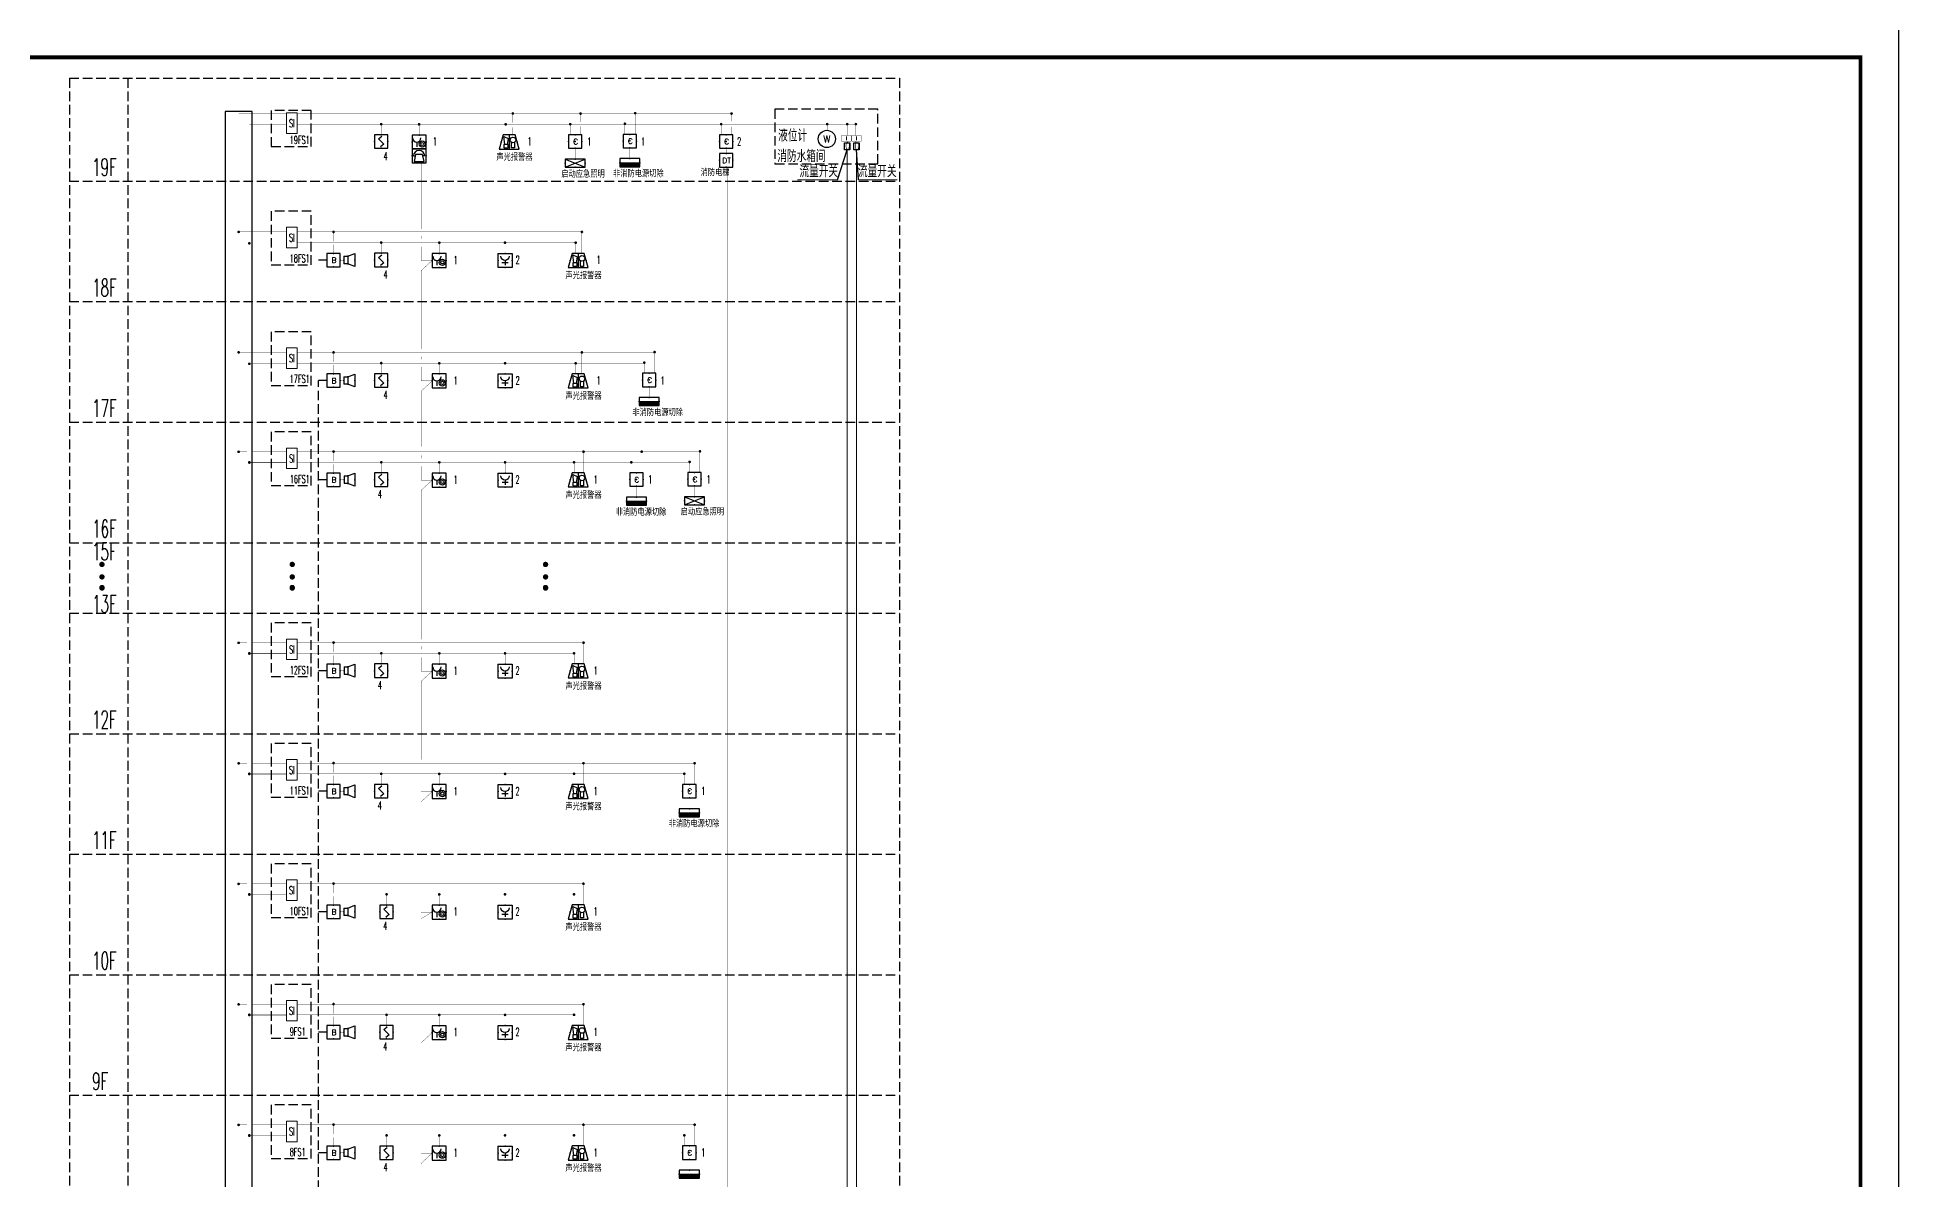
# Model space of a CAD drawing. Extents: x 115549 to 768939, y -502199 to 402497.
# Drawn here: x 217157 to 265845, y -226549 to -196678 of the extents above; entities that cross this region are included whole.
import ezdxf
from ezdxf.enums import TextEntityAlignment as Align

# ---------------------------------------------------------------- set-up
doc = ezdxf.new("R2010")
doc.units = 0
doc.header["$LTSCALE"] = 1000
doc.header["$MEASUREMENT"] = 0
for name, pattern in [('CENTER2', [1.125, 0.75, -0.125, 0.125, -0.125]), ('DASH', [0.35, 0.25, -0.1]), ('PHANTOM2', [1.25, 0.625, -0.125, 0.125, -0.125, 0.125, -0.125])]:
    doc.linetypes.add(name, pattern=pattern)
for name, color, linetype in [('DOTLN', 2, 'DASH'), ('DQ', 6, 'Continuous'), ('E-TEXT-PLAN-DER', 7, 'Continuous'), ('EQUIP-消防', 3, 'Continuous'), ('EQUIP-照明', 3, 'Continuous'), ('EQUIP-箱柜', 3, 'Continuous'), ('EQUIP-通讯', 3, 'Continuous'), ('PUB_TITLE', 4, 'Continuous'), ('SIG_TEXT', 7, 'Continuous'), ('T-EQUP-FIRE', 7, 'Continuous'), ('TEL_TEXT', 7, 'Continuous'), ('TERM', 2, 'Continuous'), ('TWT_TEXT', 7, 'Continuous'), ('WIRE-动力', 2, 'Continuous'), ('WIRE-控制', 4, 'TG_K'), ('WIRE-消防电话', 3, 'TG_H'), ('WIRE-照明', 1, 'Continuous'), ('WIRE-通讯', 4, 'PHANTOM2'), ('设备-消防', 3, 'Continuous'), ('面积', 6, 'Continuous')]:
    doc.layers.add(name, color=color, linetype=linetype)
doc.layers.add('WALL', color=150, linetype='Continuous', lineweight=30)
doc.layers.add('电气', color=6, linetype='Continuous', lineweight=0)
doc.styles.add('_TCH_LABEL', font='COMPLEX', dxfattribs={"bigfont": 'GBCBIG'})
doc.styles.add('_TEL_DIM', font='SIMPLEX', dxfattribs={"width": 0.8, "height": 3.5, "bigfont": 'HZTXT'})
doc.styles.add('DLBLZTEXT', font='ROMANS.shx', dxfattribs={"width": 0.7, "bigfont": 'HZFS1.shx'})
doc.styles.add('IDQSTYLE', font='hnsjy-07.shx', dxfattribs={"width": 0.8, "bigfont": 'hnsjy-hz.shx'})
doc.styles.get("Standard").update_dxf_attribs({"font": 'gbenor.shx', "bigfont": 'gbcbig.shx'})
doc.styles.add('TG_LINETYPE', font='HNSJY-07', dxfattribs={"width": 0.8, "height": 3, "bigfont": 'HZTXT-SM'})
doc.linetypes.add('TG_H', pattern='A,2,-0.45,["H",TG_LINETYPE,S=0.1,R=0,X=-0.33,Y=-0.15],0', length=2.45)
doc.linetypes.add('TG_K', pattern='A,2,-0.3,["K",TG_LINETYPE,S=0.1,R=0,X=-0.23,Y=-0.15],0', length=2.3)

# ---------------------------------------------------------------- blocks, each defined once
blk = doc.blocks.new('$TelecSys$00000011')
at = {"const_width": 0.5}
blk.add_lwpolyline([(-0.25, 0, 1), (0.25, 0, 1)], format="xyb", close=True, dxfattribs=at)
blk = doc.blocks.new('$equip$00002656')
for p, q in [((-0.5, 1), (-0.5, 0)), ((0.5, 1), (-0.5, 1)), ((-0.5, 0), (0.5, 0)), ((-0.22, 0.33), (0.22, 0.33)), ((0, 0.5), (0, 0.15)), ((0.5, 0), (0.5, 1))]:
    blk.add_line(p, q)
at = {"const_width": 0.05}
blk.add_lwpolyline([(-0.5, 1), (0.5, 1), (0.5, 0), (-0.5, 0), (-0.5, 1), (0.5, 1)], dxfattribs=at)
blk.add_arc((0, 0.8), 0.3, 180, 0)
for p in [(-0.5, 0.5), (0, 1), (0, 0), (0.5, 0.5)]:
    blk.add_point(p)
at = {"color": 7, "flags": 1}
for tag, height, p in [('A', 0.00002, (0, 0)), ('B', 0.4, (0.76, 0.29))]:
    blk.add_attdef(tag, text='', height=height, dxfattribs=at).set_placement(p, align=Align.MIDDLE_CENTER)
blk = doc.blocks.new('$equip$00001700')
for p, q in [((-0.5, 0.5), (-0.5, -0.5)), ((0.5, 0.5), (-0.5, 0.5)), ((-0.2, 0.2), (0.05, 0.4)), ((0, 0), (-0.2, 0.2)), ((0, 0), (0.2, -0.2)), ((0.5, -0.5), (0.5, 0.5)), ((-0.5, -0.5), (0.5, -0.5)), ((0.2, -0.2), (-0.05, -0.4))]:
    blk.add_line(p, q)
for p in [(-0.5, 0), (0, 0.5), (0.5, 0), (0, -0.5)]:
    blk.add_point(p)
at = {"flags": 1}
for tag, height, p in [('A', 0.00002, (0, 0)), ('B', 0.4, (0.75, -0.2))]:
    blk.add_attdef(tag, text='', height=height, dxfattribs=at).set_placement(p, align=Align.MIDDLE_CENTER)
blk = doc.blocks.new('$equip$00001943')
for p, q in [((-0.3, 0.35), (-0.5, -0.35)), ((0.3, 0.35), (-0.3, 0.35)), ((-0.22, -0.124), (-0.27, 0.276)), ((-0.27, 0.276), (-0.05, 0.176)), ((-0.05, 0.176), (-0.1, -0.124)), ((0, 0.35), (0, -0.35)), ((0.5, -0.35), (0.3, 0.35)), ((-0.5, -0.35), (0.5, -0.35)), ((-0.27, -0.124), (-0.27, -0.294)), ((-0.05, -0.124), (-0.27, -0.124)), ((-0.27, -0.294), (-0.05, -0.294)), ((-0.05, -0.294), (-0.05, -0.124)), ((0.112, -0.298), (0.112, -0.013)), ((0.262, -0.298), (0.112, -0.298)), ((0.262, -0.013), (0.262, -0.298))]:
    blk.add_line(p, q)
blk.add_circle((0.187, 0.102), 0.139)
for p in [(-0.4, 0), (0, 0.35), (0, -0.35), (0.404, -0.012)]:
    blk.add_point(p)
at = {"layer": 'TEL_TEXT', "style": '_TEL_DIM', "flags": 1}
blk.add_attdef('A', text='', height=0.00002, dxfattribs=at).set_placement((0, 0), align=Align.MIDDLE_CENTER)
blk = doc.blocks.new('$equip$00001711')
for p, q in [((-0.5, 1), (-0.5, 0)), ((0.5, 1), (-0.5, 1)), ((-0.5, 0), (0.5, 0)), ((-0.17, 0.5), (-0.17, 0.15)), ((0.5, 0), (0.5, 1))]:
    blk.add_line(p, q)
for radius in [0.226, 0.113]:
    blk.add_circle((0.23, 0.36), radius)
blk.add_arc((-0.17, 0.8), 0.3, 180, 0)
for p in [(-0.5, 0.5), (0, 1), (0, 0), (0.5, 0.5)]:
    blk.add_point(p)
at = {"flags": 1}
for tag, height, p in [('A', 0.00002, (0, 0)), ('B', 0.4, (0.76, 0.31))]:
    blk.add_attdef(tag, text='', height=height, dxfattribs=at).set_placement(p, align=Align.MIDDLE_CENTER)
blk = doc.blocks.new('$equip$00001916')
for p, q in [((0.5, 0.5), (-0.5, 0.5)), ((-0.5, 0.5), (-0.5, -0.5)), ((0.5, -0.5), (0.5, 0.5)), ((-0.5, -0.5), (0.5, -0.5))]:
    blk.add_line(p, q)
for p in [(-0.5, 0), (0, 0.5), (0.5, 0), (0, -0.5)]:
    blk.add_point(p)
at = {"layer": 'TEL_TEXT', "style": '_TEL_DIM'}
blk.add_attdef('$TEXT$', text='', height=0.4, dxfattribs=at).set_placement((0.03, -0.01), align=Align.MIDDLE_CENTER)
at = {"layer": 'TEL_TEXT', "style": '_TEL_DIM', "flags": 1}
blk.add_attdef('A', text='', height=0.00002, dxfattribs=at).set_placement((0, 0), align=Align.MIDDLE_CENTER)
blk = doc.blocks.new('$equip$00001366')
for p, q in [((0, 0.35), (0, -0.35)), ((0, 0.35), (0.35, 0.35)), ((0.35, 0.35), (1, 0.6)), ((0.35, 0.35), (0.35, -0.35)), ((1, 0.6), (1, -0.6)), ((0.35, -0.35), (0, -0.35)), ((1, -0.6), (0.35, -0.35))]:
    blk.add_line(p, q)
for p in [(0, 0), (0.35, 0.35), (1, 0), (0.35, -0.35)]:
    blk.add_point(p)
at = {"flags": 9}
blk.add_attdef('A', (0, 0), '', height=0.00002, dxfattribs=at)
blk = doc.blocks.new('105')
at = {"layer": '电气'}
for p, q in [((1055591, 533054), (1055591, 532373)), ((1055945, 533054), (1055591, 533054)), ((1055945, 532373), (1055945, 533054)), ((1055591, 532373), (1055945, 532373))]:
    blk.add_line(p, q, dxfattribs=at)
at = {"layer": 'TEL_TEXT', "style": '_TEL_DIM', "width": 0.564706}
blk.add_attdef('SI', text='', height=264, dxfattribs=at).set_placement((1055775, 532708), align=Align.MIDDLE_CENTER)
blk = doc.blocks.new('$equip_U$00000059(PC-201006301541)')
at = {"linetype": 'DASH'}
for p in [(0, 0.49), (0, 0), (-0.5, -0.01), (0, -0.51), (0.5, -0.01)]:
    blk.add_point(p, dxfattribs=at)
blk.add_blockref('$equip$00001916', (0, -0.01), dxfattribs=at).add_auto_attribs({'$TEXT$': 'C'})
at = {"color": 7, "linetype": 'DASH', "style": '_TEL_DIM', "flags": 1}
blk.add_attdef('A', text='', height=0.00002, dxfattribs=at).set_placement((0, 0), align=Align.MIDDLE_CENTER)
blk = doc.blocks.new('*X1106')
at = {"color": 0}
for p, q in [((-250, 33), (-183, 100)), ((-250, 68), (-218, 100)), ((-247, 0), (-147, 100)), ((-212, 0), (-112, 100)), ((-177, 0), (-77, 100)), ((-141, 0), (-41, 100)), ((-106, 0), (-6, 100)), ((-71, 0), (29, 100)), ((-35, 0), (65, 100)), ((0, 0), (100, 100)), ((35, 0), (135, 100)), ((71, 0), (171, 100)), ((106, 0), (206, 100)), ((141, 0), (241, 100)), ((177, 0), (250, 73)), ((212, 0), (250, 38)), ((247, 0), (250, 3))]:
    blk.add_line(p, q, dxfattribs=at)
blk = doc.blocks.new('$equip$00001414')
for p, q in [((0.75, 0.6), (-0.75, 0.6)), ((-0.75, 0.6), (-0.75, 0)), ((-0.75, 0.3), (0.75, 0.3)), ((-0.75, 0), (0.75, 0)), ((0.75, 0), (0.75, 0.6))]:
    blk.add_line(p, q)
at = {"const_width": 0.3}
blk.add_lwpolyline([(-0.75, 0.15), (0.75, 0.15)], dxfattribs=at)
for p in [(-0.75, 0.3), (0, 0.6), (0, 0), (0.75, 0.3)]:
    blk.add_point(p)
at = {"xscale": 0.00300000000061118, "yscale": 0.00300000000061118, "zscale": 0.00300000000061118}
blk.add_blockref('*X1106', (0, 0), dxfattribs=at)
at = {"style": '_TCH_LABEL', "flags": 9}
blk.add_attdef('A', (0, 0), '', height=0.00002, dxfattribs=at)
blk = doc.blocks.new('$equip$00002658')
for p, q in [((0.5, 1), (-0.5, 1)), ((-0.5, 1), (-0.5, 0)), ((-0.5, 0), (0.5, 0)), ((-0.4, 0.5), (-0.27, 0.5)), ((-0.25, 0.6), (-0.35, 0.1)), ((-0.35, 0.1), (0.35, 0.1)), ((0.25, 0.6), (-0.25, 0.6)), ((0.35, 0.1), (0.25, 0.6)), ((0.4, 0.5), (0.27, 0.5)), ((0.5, 0), (0.5, 1))]:
    blk.add_line(p, q)
at = {"const_width": 0.05}
blk.add_lwpolyline([(-0.5, 1), (0.5, 1), (0.5, 0), (-0.5, 0), (-0.5, 1), (0.5, 1)], dxfattribs=at)
blk.add_arc((0, 0.5), 0.4, 0, 180)
for p in [(-0.5, 0.5), (0, 1), (0, 0), (0.5, 0.5)]:
    blk.add_point(p)
at = {"color": 7, "flags": 1}
for tag, height, p in [('A', 0.00002, (0, 0)), ('B', 0.4, (0.76, 0.29))]:
    blk.add_attdef(tag, text='', height=height, dxfattribs=at).set_placement(p, align=Align.MIDDLE_CENTER)
blk = doc.blocks.new('$equip$00001424')
for p, q in [((-0.75, 0), (0.75, 0.6)), ((-0.75, 0.6), (0.75, 0)), ((0.75, 0.6), (-0.75, 0.6)), ((-0.75, 0.6), (-0.75, 0)), ((-0.75, 0), (0.75, 0)), ((0.75, 0), (0.75, 0.6))]:
    blk.add_line(p, q)
for p in [(-0.75, 0.3), (0, 0.6), (0, 0), (0.75, 0.3)]:
    blk.add_point(p)
at = {"style": '_TCH_LABEL', "flags": 9}
blk.add_attdef('A', (0, 0), '', height=0.00002, dxfattribs=at)
blk = doc.blocks.new('$equip$00001838')
blk.add_circle((0, 0), 0.5)
at = {"color": 7, "style": '_TEL_DIM'}
blk.add_attdef('$TEXT$', text='', height=0.4, dxfattribs=at).set_placement((0, 0), align=Align.MIDDLE_CENTER)
at = {"color": 7, "style": '_TEL_DIM', "flags": 1}
blk.add_attdef('A', text='', height=0.00002, dxfattribs=at).set_placement((0, 0), align=Align.MIDDLE_CENTER)
blk = doc.blocks.new('HC001305')
at = {"color": 0, "linetype": 'Continuous', "const_width": 0.2}
blk.add_lwpolyline([(-3.1, 1.9), (3.1, 1.9), (3.1, -1.9), (-3.1, -1.9), (-3.1, 1.9)], dxfattribs=at)
at = {"color": 0, "style": 'IDQSTYLE', "width": 0.7}
blk.add_attdef('RS', (-1.6, -1.2), '', height=2.5, dxfattribs=at)
at = {"layer": 'E-TEXT-PLAN-DER', "color": 0, "style": 'IDQSTYLE', "width": 0.7}
blk.add_attdef('PSFHATT', (5.1, -1.9), '', height=2.5, dxfattribs=at)

msp = doc.modelspace()

# ---------------------------------------------------------------- linework, layer by layer
at = {"layer": 'DOTLN', "linetype": 'DASH'}
for points in [[(223275.1, -199532.3), (224325, -199532.3), (224325, -198588.7), (223275.1, -198588.7)], [(236452.4, -199984.2), (239144.5, -199984.2), (239144.5, -198559.7), (236452.4, -198559.7)], [(223275.1, -202628.2), (224325, -202628.2), (224325, -201227.9), (223275.1, -201227.9)], [(223275.1, -205779.1), (224325, -205779.1), (224325, -204378.9), (223275.1, -204378.9)], [(223276.2, -208396.8), (224326.1, -208396.8), (224326.1, -206996.6), (223276.2, -206996.6)], [(223276.2, -213390.7), (224326.1, -213390.7), (224326.1, -211990.5), (223276.2, -211990.5)], [(223275.1, -216541.7), (224325, -216541.7), (224325, -215141.4), (223275.1, -215141.4)], [(223275.1, -219692.6), (224325, -219692.6), (224325, -218292.3), (223275.1, -218292.3)], [(223275.1, -222843.5), (224325, -222843.5), (224325, -221443.2), (223275.1, -221443.2)], [(223275.1, -225994.4), (224325, -225994.4), (224325, -224594.2), (223275.1, -224594.2)]]:
    msp.add_lwpolyline(points, close=True, dxfattribs=at)
at = {"layer": 'DQ', "linetype": 'DASH'}
for p, q in [((224732.4, -202503), (224515.1, -202503)), ((224515.3, -246070.4), (224514.2, -205653.9)), ((224732.4, -205653.9), (224515.1, -205653.9)), ((224733.6, -208246.2), (224516.3, -208246.2)), ((224733.6, -213240.1), (224516.3, -213240.1)), ((224732.5, -216391.1), (224515.2, -216391)), ((224732.5, -219542), (224515.2, -219542)), ((224732.5, -222692.9), (224515.2, -222692.9)), ((224732.4, -225843.8), (224515.1, -225843.8))]:
    msp.add_line(p, q, dxfattribs=at)
at = {"layer": 'PUB_TITLE'}
msp.add_lwpolyline([(181745.2, -255602.5), (265845.2, -255602.5), (265845.2, -196202.5), (181745.2, -196202.5)], close=True, dxfattribs=at)
at = {"layer": 'PUB_TITLE', "const_width": 100}
msp.add_lwpolyline([(184245.2, -254602.5), (264845.2, -254602.5), (264845.2, -197202.5), (184245.2, -197202.5)], close=True, dxfattribs=at)
at = {"layer": 'SIG_TEXT'}
for p, q in [((238088.7, -200408.3), (238341.6, -199624.6)), ((238640.4, -200408.3), (238583.4, -199624.6))]:
    msp.add_line(p, q, dxfattribs=at)
at = {"layer": 'TWT_TEXT'}
for points in [[(238273.6, -199438.7), (238409.7, -199438.7), (238409.7, -199624.6), (238273.6, -199624.6)], [(238515.4, -199438.7), (238651.5, -199438.7), (238651.5, -199624.6), (238515.4, -199624.6)]]:
    msp.add_lwpolyline(points, close=True, dxfattribs=at)
at = {"layer": 'WALL', "color": 8, "linetype": 'DASH'}
for p, q in [((217998.4, -197747.1), (239713.5, -197747.1)), ((217998.4, -197747.1), (239713.5, -197747.1)), ((217999.5, -197747.1), (217999.5, -253989.4)), ((217999.5, -197747.1), (239713.5, -197747.1)), ((217999.5, -197747.1), (239713.5, -197747.1)), ((217999.5, -197747.1), (239713.5, -197747.1)), ((219527.4, -197747.1), (219527.4, -252500.1)), ((239713.5, -197747.1), (239713.5, -253989.4)), ((217998.4, -200439.4), (239713.5, -200439.4)), ((217998.4, -200439.4), (239713.5, -200439.4)), ((217998.4, -200439.4), (239713.5, -200439.4)), ((217998.4, -200439.4), (239713.5, -200439.4)), ((217999.5, -200439.4), (239713.5, -200439.4)), ((217999.5, -200439.4), (239713.5, -200439.4)), ((217999.5, -200439.4), (239713.5, -200439.4)), ((217999.5, -200439.4), (239713.5, -200439.4)), ((217999.5, -200439.4), (239713.5, -200439.4)), ((217999.5, -200439.4), (239713.5, -200439.4)), ((217999.5, -203590.3), (239713.5, -203590.3)), ((217998.4, -206741.2), (239713.5, -206741.2)), ((217998.4, -206741.2), (239713.5, -206741.2)), ((217999.5, -206741.2), (239713.5, -206741.2)), ((217999.5, -206741.2), (239713.5, -206741.2)), ((217999.5, -206741.2), (239713.5, -206741.2)), ((217999.5, -209892.1), (239713.5, -209892.1)), ((217999.5, -211735.1), (239713.5, -211735.1)), ((217999.5, -214886), (239713.5, -214886)), ((217998.4, -218037), (239713.5, -218037)), ((217998.4, -221187.9), (239713.5, -221187.9)), ((217998.4, -224338.8), (239713.5, -224338.8))]:
    msp.add_line(p, q, dxfattribs=at)
at = {"layer": 'WIRE-动力', "linetype": 'CENTER2', "const_width": 22.6}
for points in [[(222897.9, -250760.6), (238341.6, -250760.6), (238341.6, -199624.6)], [(222897.9, -251023.7), (238583.4, -251023.8), (238583.4, -199624.6)]]:
    msp.add_lwpolyline(points, dxfattribs=at)
at = {"layer": 'WIRE-控制', "color": 6, "const_width": 7}
for points in [[(229596.2, -198907.2), (229596.2, -198636.8)], [(229409.8, -199232.8), (229409.8, -198936.8)], [(229596.2, -199232.8), (229596.2, -199035.2)], [(231097.6, -198947.7), (231097.6, -199229.5)], [(231367.8, -198670.9), (231367.8, -198896)], [(231367.8, -199010.5), (231367.8, -199229.5)], [(232526.2, -198936.2), (232526.2, -199218.1)], [(232796.4, -198659.4), (232796.4, -199005.7)], [(232796.4, -199005.7), (232796.4, -199218.1)], [(235046.1, -198946.6), (235046.1, -199228.4)], [(235316.4, -198669.8), (235316.4, -198872)], [(235316.4, -199016), (235316.4, -199228.4)], [(237818.8, -198946.6), (237818.8, -199121.9)], [(238342, -198946.6), (238342, -199244.2)], [(238568.4, -198946.6), (238568.4, -199244.2)], [(231229.5, -199579.6), (231229.5, -199863.2)], [(232658.1, -199568.1), (232658.1, -199851.7)], [(235178, -199578.5), (235178, -199720.3)], [(238342, -199394.2), (238342, -199441.3)], [(238568.4, -199394.2), (238568.4, -199441.3)], [(224907.4, -201792.9), (224907.4, -202013.6)], [(231242.4, -202328.7), (231242.4, -202032.8)], [(231402.2, -202003.1), (231402.2, -201732.7)], [(231402.2, -202328.7), (231402.2, -201988.7)], [(224907.4, -202099.2), (224907.4, -202331.3)], [(224907.4, -204943.8), (224907.4, -205164.5)], [(231402.2, -205154), (231402.2, -204883.6)], [(233303.6, -204906.3), (233303.6, -205252.5)], [(224907.4, -205250.1), (224907.4, -205482.2)], [(231242.4, -205479.6), (231242.4, -205183.7)], [(231402.2, -205479.6), (231402.2, -205139.7)], [(233033.3, -205183.1), (233033.3, -205464.9)], [(233303.6, -205252.5), (233303.6, -205464.9)], [(233165.2, -205815), (233165.2, -206098.6)], [(224908.6, -207536.2), (224908.6, -207756.8)], [(224908.6, -207842.4), (224908.6, -208074.5)], [(231197.7, -207786.8), (231197.7, -208068.6)], [(231444.9, -207510), (231444.9, -207735.1)], [(231444.9, -207735.1), (231444.9, -208068.6)], [(232696.4, -207786.8), (232696.4, -208068.6)], [(232966.7, -207510), (232966.7, -207735.1)], [(232966.7, -207735.1), (232966.7, -208068.6)], [(234218.8, -207777.6), (234218.8, -208059.4)], [(234489.1, -207500.8), (234489.1, -207726)], [(234489.1, -207726), (234489.1, -208059.4)], [(232828.3, -208418.7), (232828.3, -208702.3)], [(234350.7, -208409.5), (234350.7, -208693.1)], [(224908.6, -212530.1), (224908.6, -212750.7)], [(231444.9, -212503.9), (231444.9, -212729)], [(231444.9, -212729), (231444.9, -213062.5)], [(224908.6, -212836.3), (224908.6, -213068.4)], [(231197.7, -212780.7), (231197.7, -213062.5)], [(224907.4, -215681), (224907.4, -215901.6)], [(231443.7, -215654.8), (231443.7, -215880)], [(234351.4, -215654.8), (234351.4, -215880)], [(224907.4, -215987.3), (224907.4, -216219.3)], [(231196.5, -215931.6), (231196.5, -216213.4)], [(231443.7, -215862.2), (231443.7, -216213.4)], [(234081.1, -215931.6), (234081.1, -216213.4)], [(234351.4, -215880), (234351.4, -216213.4)], [(234213, -216563.5), (234213, -216847.1)], [(224907.4, -218831.9), (224907.4, -219052.6)], [(231196.5, -219082.5), (231196.5, -219364.4)], [(231443.5, -219030.9), (231443.5, -219364.4)], [(231443.7, -218805.7), (231443.7, -219030.9)], [(224907.4, -219138.2), (224907.4, -219370.2)], [(224907.4, -221982.8), (224907.4, -222203.5)], [(231443.7, -221956.6), (231443.7, -222181.8)], [(224907.4, -222289.1), (224907.4, -222521.1)], [(231196.5, -222233.4), (231196.5, -222515.3)], [(231443.7, -222181.8), (231443.7, -222515.3)], [(224907.4, -225133.7), (224907.4, -225354.4)], [(231196.5, -225384.4), (231196.5, -225666.2)], [(231443.7, -225107.5), (231443.7, -225332.7)], [(231443.7, -225220.1), (231443.7, -225666.2)], [(234081.1, -225384.4), (234081.1, -225666.2)], [(234351.4, -225107.5), (234351.4, -225332.7)], [(234351.4, -225332.7), (234351.4, -225666.2)], [(224907.4, -225440), (224907.4, -225672.1)], [(234213, -226016.3), (234213, -226299.9)]]:
    msp.add_lwpolyline(points, dxfattribs=at)
at = {"layer": 'WIRE-消防电话', "linetype": 'TG_H', "const_width": 7}
for points in [[(227195.9, -201691.1), (227195.9, -199964.2)], [(227195.9, -201944.2), (227195.9, -201876.2)], [(227195.9, -202512.8), (227195.9, -202149.4)], [(227489.1, -202512.8), (227195.9, -202512.8)], [(227489.1, -202512.8), (227195.9, -202782.8), (227195.9, -204830)], [(227195.9, -205095.2), (227195.9, -205027.1)], [(227195.9, -205663.7), (227195.9, -205300.4)], [(227489.1, -205663.7), (227195.9, -205663.7)], [(227489.1, -205663.7), (227195.9, -205933.7), (227195.9, -207382.7)], [(227195.9, -207687.5), (227195.9, -207612.6)], [(227195.9, -208256), (227195.9, -207892.7)], [(227489.1, -208256), (227195.9, -208256)], [(227489.1, -208256), (227195.9, -208526), (227195.9, -210574.8)], [(227195.9, -209832.2), (227195.9, -210574.8)], [(227195.9, -210451.8), (227195.9, -212417.8)], [(227195.9, -212681.4), (227195.9, -212606.5)], [(227195.9, -213249.9), (227195.9, -212886.6)], [(227489.1, -213249.9), (227195.9, -213249.9)], [(227489.1, -213249.9), (227195.9, -213519.9), (227195.9, -215568.7)], [(227194.7, -214826.1), (227194.7, -215568.7)], [(227194.7, -215832.3), (227194.7, -215757.4)], [(227194.7, -216400.8), (227194.7, -216037.5)], [(227488, -216400.8), (227194.7, -216400.8)], [(227488, -216400.8), (227194.7, -216670.8), (227194.7, -218719.6)], [(227194.7, -218983.2), (227194.7, -218908.3)], [(227194.7, -219551.7), (227194.7, -219188.4)], [(227488, -219551.7), (227194.7, -219551.7)], [(227488, -219551.7), (227194.7, -219722.9), (227194.7, -221870.5)], [(227194.7, -222134.1), (227194.7, -222059.2)], [(227194.7, -222702.7), (227194.7, -222339.3)], [(227488, -222702.7), (227194.7, -222702.7)], [(227488, -222702.7), (227194.7, -222972.6), (227194.7, -225021.4)], [(227194.7, -225285.1), (227194.7, -225210.2)], [(227194.7, -225853.6), (227194.7, -225490.3)], [(227488, -225853.6), (227194.7, -225853.6)], [(227488, -225853.6), (227194.7, -226123.6), (227194.7, -228172.4)]]:
    msp.add_lwpolyline(points, dxfattribs=at)
at = {"layer": 'WIRE-照明', "color": 2, "const_width": 7}
for points in [[(222425.4, -198668.1), (222425.4, -248921.9)], [(222425.4, -198670.9), (223672.4, -198670.9)], [(223952.3, -198670.9), (235334.1, -198670.9)], [(222425.4, -201766.7), (223672.4, -201766.7)], [(223952.3, -201766.7), (231402.2, -201766.8)], [(222425.4, -204917.7), (223672.4, -204917.7)], [(223952.3, -204917.7), (233319.4, -204917.7)], [(222425.4, -207510), (222643.6, -207510)], [(222778.1, -207510), (223673.5, -207510)], [(223953.5, -207510), (234443.3, -207510)], [(222425.4, -212503.9), (222643.6, -212503.9)], [(222778.1, -212503.9), (223673.5, -212503.9)], [(223953.5, -212503.9), (231462.4, -212503.9)], [(222424.2, -215654.8), (222642.4, -215654.8)], [(222776.9, -215654.8), (223672.4, -215654.8)], [(223952.3, -215654.8), (234355.3, -215654.8)], [(222424.2, -218805.7), (222642.4, -218805.7)], [(222776.9, -218805.7), (223672.4, -218805.7)], [(223952.3, -218805.7), (231461.2, -218805.7)], [(222424.2, -221956.6), (222642.4, -221956.6)], [(222776.9, -221956.6), (223672.4, -221956.6)], [(223952.3, -221956.6), (231443.7, -221956.6)], [(222424.2, -225107.5), (222642.4, -225107.5)], [(222776.9, -225107.5), (223672.4, -225107.5)], [(223952.3, -225107.5), (234326.8, -225107.6)]]:
    msp.add_lwpolyline(points, dxfattribs=at)
at = {"layer": 'WIRE-照明', "color": 4, "const_width": 7}
for points in [[(222704.4, -248403.8), (222705.2, -198950.8)], [(222705.2, -198950.8), (223672.4, -198950.8)], [(223952.3, -198950.8), (238568.4, -198950.9)], [(223952.4, -202046.8), (231223.7, -202046.8)], [(222705, -202065.4), (223672.4, -202065.4)], [(222705, -205216.4), (223672.4, -205216.4)], [(223952.4, -205197.8), (233051.1, -205197.8)], [(222731.1, -207790.1), (223673.5, -207790.1)], [(222731.1, -207797), (223673.5, -207797)], [(223953.4, -207790.1), (234178.8, -207790.1)], [(222731.1, -212784), (223673.5, -212784)], [(222731.1, -212791), (223673.5, -212791)], [(223953.4, -212784), (231197.7, -212784)], [(222730, -215934.9), (223672.4, -215934.9)], [(222730, -215941.9), (223672.4, -215941.9)], [(223952.3, -215934.9), (234081.4, -215934.9)], [(222730, -219085.8), (223672.4, -219085.8)], [(222730, -219092.8), (223672.4, -219092.8)], [(223952.3, -219085.8), (231214.4, -219085.8)], [(222730, -222236.7), (223672.4, -222236.7)], [(222730, -222243.7), (223672.4, -222243.7)], [(223952.3, -222236.7), (231214.4, -222236.7)], [(222730, -225387.7), (223672.4, -225387.7)], [(222730, -225394.6), (223672.4, -225394.6)], [(223952.3, -225387.7), (234086.2, -225387.7)]]:
    msp.add_lwpolyline(points, dxfattribs=at)
at = {"layer": 'WIRE-照明', "color": 1, "const_width": 7}
for points in [[(226154.1, -198947.7), (226154.1, -199231.3)], [(227145.6, -198951), (227145.6, -199234.6)], [(226154.1, -202043.6), (226154.1, -202327.2)], [(227672.9, -202046.8), (227672.9, -202330.5)], [(229392.5, -202045.5), (229392.5, -202329.1)], [(226154.1, -205194.5), (226154.1, -205478.1)], [(227672.9, -205197.8), (227672.9, -205481.4)], [(229392.5, -205196.5), (229392.5, -205480.1)], [(226155.2, -207786.8), (226155.2, -208070.4)], [(227672.9, -207790.1), (227672.9, -208073.7)], [(229393.6, -207788.8), (229393.6, -208072.4)], [(226155.2, -212780.7), (226155.2, -213064.3)], [(227672.9, -212784), (227672.9, -213067.6)], [(229393.6, -212782.7), (229393.6, -213066.3)], [(226154.1, -215931.6), (226154.1, -216215.2)], [(227671.7, -215934.9), (227671.7, -216218.5)], [(229392.5, -215933.6), (229392.5, -216217.2)], [(226290.5, -219082.5), (226290.5, -219366.1)], [(227671.7, -219085.8), (227671.7, -219369.4)], [(229392.5, -219084.5), (229392.5, -219368.1)], [(226290.5, -222233.4), (226290.5, -222517)], [(227671.7, -222236.7), (227671.7, -222520.3)], [(229392.5, -222235.4), (229392.5, -222519)], [(226290.5, -225384.4), (226290.5, -225668)], [(227671.7, -225387.7), (227671.7, -225671.3)], [(229392.5, -225386.3), (229392.5, -225670)]]:
    msp.add_lwpolyline(points, dxfattribs=at)
at = {"layer": 'WIRE-照明', "color": 6, "const_width": 7}
msp.add_lwpolyline([(235212.7, -200070.3), (235211.6, -239766.8)], dxfattribs=at)
at = {"layer": 'WIRE-通讯', "color": 4, "const_width": 7}
for points in [[(225082.4, -202503), (225180.7, -202503)], [(225082.4, -205653.9), (225180.7, -205653.9)], [(225083.6, -208246.2), (225181.9, -208246.2)], [(225083.6, -213240.1), (225181.9, -213240.1)], [(225082.4, -216391.1), (225180.7, -216391.1)], [(225082.4, -219542), (225180.7, -219542)], [(225082.4, -222692.9), (225180.7, -222692.9)], [(225082.4, -225843.8), (225180.7, -225843.8)]]:
    msp.add_lwpolyline(points, dxfattribs=at)
at = {"layer": '电气'}
for p, q in [((238088.7, -200408.3), (237040.2, -200408.3)), ((238640.4, -200408.3), (239650.7, -200408.3))]:
    msp.add_line(p, q, dxfattribs=at)
at = {"layer": '面积'}
msp.add_lwpolyline([(222774.7, -248921.9), (222775.6, -198619.3), (222075.1, -198619.3), (222074.1, -248921.9)], dxfattribs=at)

# ---------------------------------------------------------------- block references
at = {"layer": 'EQUIP-消防', "linetype": 'DASH'}
for name, p, xscale, yscale, zscale in [('$equip$00001700', (226154.1, -199406.3), 350.0656493400224, 350.0656493400224, 350.0656493400224), ('$equip$00001711', (227145.6, -199599.4), 364.8052556280456, 364.8052556280456, 364.8052556280456), ('$equip$00001943', (229500.7, -199416.6), 525.0984740101397, 525.0984740101397, 525.0984740101397), ('$equip_U$00000059(PC-201006301541)', (231229.5, -199400.6), 350.0656493400224, 350.0656493400224, 350.0656493400224), ('$equip_U$00000059(PC-201006301541)', (232658.1, -199389.2), 350.0656493400224, 350.0656493400224, 350.0656493400224), ('$equip_U$00000059(PC-201006301541)', (235178, -199399.5), 350.0656493400224, 350.0656493400224, 350.0656493400224), ('$equip$00001700', (226154.1, -202502.2), 350.0656493400224, 350.0656493400224, 350.0656493400224), ('$equip$00001711', (227671.5, -202695.2), 364.8052556280456, 364.8052556280456, 364.8052556280456), ('$equip$00001943', (231306.7, -202512.5), 525.0984740101397, 525.0984740101397, 525.0984740101397), ('$equip$00001700', (226154.1, -205653.1), 350.0656493400224, 350.0656493400224, 350.0656493400224), ('$equip$00001711', (227671.5, -205846.1), 364.8052556280456, 364.8052556280456, 364.8052556280456), ('$equip$00001943', (231306.7, -205663.4), 525.0984740101397, 525.0984740101397, 525.0984740101397), ('$equip_U$00000059(PC-201006301541)', (233165.2, -205636), 350.0656493400224, 350.0656493400224, 350.0656493400224), ('$equip$00001700', (226155.2, -208245.4), 350.0656493400224, 350.0656493400224, 350.0656493400224), ('$equip$00001711', (227671.5, -208438.4), 364.8052556280456, 364.8052556280456, 364.8052556280456), ('$equip$00001943', (231306.7, -208252.4), 525.0984740101397, 525.0984740101397, 525.0984740101397), ('$equip_U$00000059(PC-201006301541)', (232828.3, -208239.7), 350.0656493400224, 350.0656493400224, 350.0656493400224), ('$equip_U$00000059(PC-201006301541)', (234350.7, -208230.5), 350.0656493400224, 350.0656493400224, 350.0656493400224), ('$equip$00001700', (226155.2, -213239.3), 350.0656493400224, 350.0656493400224, 350.0656493400224), ('$equip$00001711', (227671.5, -213432.3), 364.8052556280456, 364.8052556280456, 364.8052556280456), ('$equip$00001943', (231306.7, -213246.3), 525.0984740101397, 525.0984740101397, 525.0984740101397), ('$equip$00001700', (226154.1, -216390.2), 350.0656493400224, 350.0656493400224, 350.0656493400224), ('$equip$00001711', (227670.4, -216583.2), 364.8052556280456, 364.8052556280456, 364.8052556280456), ('$equip$00001943', (231305.5, -216397.2), 525.0984740101397, 525.0984740101397, 525.0984740101397), ('$equip_U$00000059(PC-201006301541)', (234213, -216384.5), 350.0656493400224, 350.0656493400224, 350.0656493400224), ('$equip$00001700', (226290.5, -219541.2), 350.0656493400224, 350.0656493400224, 350.0656493400224), ('$equip$00001711', (227670.4, -219734.1), 364.8052556280456, 364.8052556280456, 364.8052556280456), ('$equip$00001943', (231305.5, -219548.1), 525.0984740101397, 525.0984740101397, 525.0984740101397), ('$equip$00001700', (226290.5, -222692.1), 350.0656493400224, 350.0656493400224, 350.0656493400224), ('$equip$00001711', (227670.4, -222885.1), 364.8052556280456, 364.8052556280456, 364.8052556280456), ('$equip$00001943', (231305.5, -222699.1), 525.0984740101397, 525.0984740101397, 525.0984740101397), ('$equip$00001700', (226290.5, -225843), 350.0656493400224, 350.0656493400224, 350.0656493400224), ('$equip$00001711', (227670.4, -226036), 364.8052556280456, 364.8052556280456, 364.8052556280456), ('$equip$00001943', (231305.5, -225850), 525.0984740101397, 525.0984740101397, 525.0984740101397), ('$equip_U$00000059(PC-201006301541)', (234213, -225837.3), 350.0656493400224, 350.0656493400224, 350.0656493400224)]:
    msp.add_blockref(name, p, dxfattribs=dict(at, xscale=xscale, yscale=yscale, zscale=zscale))
at = {"layer": 'EQUIP-消防'}
for name, p, xscale, yscale, zscale in [('$equip$00002658', (227145.6, -199964.2), 364.8, 364.8, 364.8), ('$equip$00002656', (229392.5, -202694), -364.8052556278333, 364.8052556280456, 364.8052556280456), ('$equip$00002656', (229392.5, -205844.9), -364.8052556278333, 364.8052556280456, 364.8052556280456), ('$equip$00002656', (229393.6, -208437.2), -364.8052556278333, 364.8052556280456, 364.8052556280456), ('$equip$00002656', (229393.6, -213431.1), -364.8052556278333, 364.8052556280456, 364.8052556280456), ('$equip$00002656', (229392.5, -216582), -364.8052556278333, 364.8052556280456, 364.8052556280456), ('$equip$00002656', (229392.5, -219732.9), -364.8052556278333, 364.8052556280456, 364.8052556280456), ('$equip$00002656', (229392.5, -222883.8), -364.8052556278333, 364.8052556280456, 364.8052556280456), ('$equip$00002656', (229392.5, -226034.8), -364.8052556278333, 364.8052556280456, 364.8052556280456)]:
    msp.add_blockref(name, p, dxfattribs=dict(at, xscale=xscale, yscale=yscale, zscale=zscale))
at = {"layer": 'EQUIP-消防', "xscale": 350.0656493400224, "yscale": 350.0656493400224, "zscale": 350.0656493400224}
msp.add_blockref('$equip$00001916', (235178, -199895.3), dxfattribs=at).add_auto_attribs({'$TEXT$': 'DT'})
at = {"layer": 'EQUIP-消防', "linetype": 'DASH', "xscale": 350.0656493400224, "yscale": 350.0656493400224, "zscale": 350.0656493400224}
for p in [(224907.4, -202503), (224907.4, -205653.9), (224908.6, -208246.2), (224908.6, -213240.1), (224907.4, -216391.1), (224907.4, -219542), (224907.4, -222692.9), (224907.4, -225843.8)]:
    msp.add_blockref('$equip$00001916', p, dxfattribs=at).add_auto_attribs({'$TEXT$': 'B'})
at = {"layer": 'EQUIP-照明', "xscale": 451.2565011024003, "yscale": 451.2565011024003, "zscale": 451.2565011024003}
msp.add_blockref('$equip$00001838', (237809.8, -199336.9), dxfattribs=at).add_auto_attribs({'$TEXT$': 'W'})
at = {"layer": 'EQUIP-箱柜', "linetype": 'DASH', "xscale": 350.0656493400224, "yscale": 350.0656493400224, "zscale": 350.0656493400224}
for name, p in [('$equip$00001424', (231229.5, -200073.2)), ('$equip$00001414', (232658.1, -200061.8)), ('$equip$00001414', (233165.2, -206308.6)), ('$equip$00001414', (232828.3, -208912.3)), ('$equip$00001424', (234350.7, -208903.1)), ('$equip$00001414', (234213, -217057.1)), ('$equip$00001414', (234213, -226509.9))]:
    msp.add_blockref(name, p, dxfattribs=at)
at = {"layer": 'EQUIP-通讯', "linetype": 'DASH', "xscale": 280.0525194720179, "yscale": 280.0525194720179, "zscale": 280.0525194720179}
for p in [(225180.7, -202503), (225180.7, -205653.9), (225181.9, -208246.2), (225181.9, -213240.1), (225180.7, -216391.1), (225180.7, -219542), (225180.7, -222692.9), (225180.7, -225843.8)]:
    msp.add_blockref('$equip$00001366', p, dxfattribs=at)
at = {"layer": 'TERM', "linetype": 'DASH'}
for p, xscale, yscale, zscale in [((229596.2, -198670.9), 70.01312986800448, 70.01312986800448, 70.01312986800448), ((231368.1, -198674.2), 70.01312986800448, 70.01312986800448, 70.01312986800448), ((232796.8, -198662.7), 70.01312986800448, 70.01312986800448, 70.01312986800448), ((235316.7, -198673.1), 70.01312986800448, 70.01312986800448, 70.01312986800448), ((226154.4, -198951), 70.01312986800448, 70.01312986800448, 70.01312986800448), ((227145.9, -198954.3), 70.01312986800448, 70.01312986800448, 70.01312986800448), ((229408.3, -198954.3), 70.01312986800448, 70.01312986800448, 70.01312986800448), ((231097.9, -198951), 70.01312986800448, 70.01312986800448, 70.01312986800448), ((232526.5, -198939.5), 70.01312986800448, 70.01312986800448, 70.01312986800448), ((235046.4, -198949.9), 70.01312986800448, 70.01312986800448, 70.01312986800448), ((237819.1, -198949.9), 70.01312986800448, 70.01312986800448, 70.01312986800448), ((238342.3, -198949.9), 70.01312986800448, 70.01312986800448, 70.01312986800448), ((238568.7, -198949.9), 70.01312986800448, 70.01312986800448, 70.01312986800448), ((222425.4, -201766.7), 70.01312986800448, 70.01312986800448, 70.01312986800448), ((222705, -202065.4), 70.01312986800448, 70.01312986800448, 70.01312986800448), ((224907.4, -201766.7), 70.01312986800448, 70.01312986800448, 70.01312986800448), ((226154.4, -202046.8), 70.01312986800448, 70.01312986800448, 70.01312986800448), ((227673.2, -202050.1), 70.01312986800448, 70.01312986800448, 70.01312986800448), ((229392.8, -202048.8), 70.01312986800448, 70.01312986800448, 70.01312986800448), ((231240.9, -202050.1), 70.01312986800448, 70.01312986800448, 70.01312986800448), ((231402.2, -201766.8), 70.01312986800448, 70.01312986800448, 70.01312986800448), ((222425.4, -204917.7), 70.01312986800448, 70.01312986800448, 70.01312986800448), ((224907.4, -204917.7), 70.01312986800448, 70.01312986800448, 70.01312986800448), ((231402.2, -204917.7), 70.01312986800448, 70.01312986800448, 70.01312986800448), ((233303.9, -204909.6), 70.01312986800448, 70.01312986800448, 70.01312986800448), ((222705, -205216.4), 70.01312986800448, 70.01312986800448, 70.01312986800448), ((226154.4, -205197.8), 70.01312986800448, 70.01312986800448, 70.01312986800448), ((227673.2, -205201.1), 70.01312986800448, 70.01312986800448, 70.01312986800448), ((229392.8, -205199.8), 70.01312986800448, 70.01312986800448, 70.01312986800448), ((231240.9, -205201.1), 70.01312986800448, 70.01312986800448, 70.01312986800448), ((233033.6, -205186.4), 70.01312986800448, 70.01312986800448, 70.01312986800448), ((222425.4, -207517), 70.01312986800448, 70.01312986800448, 70.01312986800448), ((222705.2, -207790.1), 70.01312986800448, 70.01312986800448, 70.01312986800448), ((222705.2, -207797), 70.01312986800448, 70.01312986800448, 70.01312986800448), ((224908.6, -207510), 70.01312986800448, 70.01312986800448, 70.01312986800448), ((226155.5, -207790.1), 70.01312986800448, 70.01312986800448, 70.01312986800448), ((227673.2, -207793.4), 70.01312986800448, 70.01312986800448, 70.01312986800448), ((229393.9, -207792.1), 70.01312986800448, 70.01312986800448, 70.01312986800448), ((231198, -207790.1), 70.01312986800448, 70.01312986800448, 70.01312986800448), ((231445.2, -207513.3), 70.01312986800448, 70.01312986800448, 70.01312986800448), ((232696.7, -207790.1), 70.01312986800448, 70.01312986800448, 70.01312986800448), ((232967, -207513.3), 70.01312986800448, 70.01312986800448, 70.01312986800448), ((234219.1, -207780.9), 70.01312986800448, 70.01312986800448, 70.01312986800448), ((234489.4, -207504.1), 70.01312986800448, 70.01312986800448, 70.01312986800448), ((218850, -210461.1), 140.026259736009, 140.026259736009, 140.026259736009), ((218850, -210787.2), 140.026259736009, 140.026259736009, 140.026259736009), ((223826.8, -210461.1), 140.026259736009, 140.026259736009, 140.026259736009), ((223826.8, -210787.2), 140.026259736009, 140.026259736009, 140.026259736009), ((230451.9, -210461.1), 140.026259736009, 140.026259736009, 140.026259736009), ((230451.9, -210787.2), 140.026259736009, 140.026259736009, 140.026259736009), ((218850, -211064.6), 140.026259736009, 140.026259736009, 140.026259736009), ((218850, -211078.5), 140.026259736009, 140.026259736009, 140.026259736009), ((223826.8, -211064.6), 140.026259736009, 140.026259736009, 140.026259736009), ((223826.8, -211078.5), 140.026259736009, 140.026259736009, 140.026259736009), ((230451.9, -211064.6), 140.026259736009, 140.026259736009, 140.026259736009), ((230451.9, -211078.5), 140.026259736009, 140.026259736009, 140.026259736009), ((222425.4, -212510.9), 70.01312986800448, 70.01312986800448, 70.01312986800448), ((222705.2, -212784), 70.01312986800448, 70.01312986800448, 70.01312986800448), ((222705.2, -212791), 70.01312986800448, 70.01312986800448, 70.01312986800448), ((224908.6, -212503.9), 70.01312986800448, 70.01312986800448, 70.01312986800448), ((226155.5, -212784), 70.01312986800448, 70.01312986800448, 70.01312986800448), ((227673.2, -212787.3), 70.01312986800448, 70.01312986800448, 70.01312986800448), ((229393.9, -212786), 70.01312986800448, 70.01312986800448, 70.01312986800448), ((231198, -212784), 70.01312986800448, 70.01312986800448, 70.01312986800448), ((231445.2, -212507.2), 70.01312986800448, 70.01312986800448, 70.01312986800448), ((222424.2, -215661.8), 70.01312986800448, 70.01312986800448, 70.01312986800448), ((224907.4, -215654.8), 70.01312986800448, 70.01312986800448, 70.01312986800448), ((231444, -215658.1), 70.01312986800448, 70.01312986800448, 70.01312986800448), ((234351.7, -215658.1), 70.01312986800448, 70.01312986800448, 70.01312986800448), ((222704.1, -215934.9), 70.01312986800448, 70.01312986800448, 70.01312986800448), ((222704.1, -215941.9), 70.01312986800448, 70.01312986800448, 70.01312986800448), ((226154.4, -215934.9), 70.01312986800448, 70.01312986800448, 70.01312986800448), ((227672, -215938.2), 70.01312986800448, 70.01312986800448, 70.01312986800448), ((229392.8, -215936.9), 70.01312986800448, 70.01312986800448, 70.01312986800448), ((231196.9, -215934.9), 70.01312986800448, 70.01312986800448, 70.01312986800448), ((234081.4, -215934.9), 70.01312986800448, 70.01312986800448, 70.01312986800448), ((222424.2, -218812.7), 70.01312986800448, 70.01312986800448, 70.01312986800448), ((222704.1, -219085.8), 70.01312986800448, 70.01312986800448, 70.01312986800448), ((222704.1, -219092.8), 70.01312986800448, 70.01312986800448, 70.01312986800448), ((224907.4, -218805.7), 70.01312986800448, 70.01312986800448, 70.01312986800448), ((226293.5, -219085.8), 70.01312986800448, 70.01312986800448, 70.01312986800448), ((227672, -219089.1), 70.01312986800448, 70.01312986800448, 70.01312986800448), ((229392.8, -219087.8), 70.01312986800448, 70.01312986800448, 70.01312986800448), ((231196.9, -219085.8), 70.01312986800448, 70.01312986800448, 70.01312986800448), ((231444, -218809), 70.01312986800448, 70.01312986800448, 70.01312986800448), ((222424.2, -221963.7), 70.01312986800448, 70.01312986800448, 70.01312986800448), ((224907.4, -221956.6), 70.01312986800448, 70.01312986800448, 70.01312986800448), ((231444, -221959.9), 70.01312986800448, 70.01312986800448, 70.01312986800448), ((222704.1, -222236.7), 70.01312986800448, 70.01312986800448, 70.01312986800448), ((222704.1, -222243.7), 70.01312986800448, 70.01312986800448, 70.01312986800448), ((226293.5, -222236.7), 70.01312986800448, 70.01312986800448, 70.01312986800448), ((227672, -222240), 70.01312986800448, 70.01312986800448, 70.01312986800448), ((229392.8, -222238.7), 70.01312986800448, 70.01312986800448, 70.01312986800448), ((231196.9, -222236.7), 70.01312986800448, 70.01312986800448, 70.01312986800448), ((222424.2, -225114.6), 70.01312986800448, 70.01312986800448, 70.01312986800448), ((222704.1, -225387.7), 70.01312986800448, 70.01312986800448, 70.01312986800448), ((222704.1, -225394.6), 70.01312986800448, 70.01312986800448, 70.01312986800448), ((224907.4, -225107.6), 70.01312986800448, 70.01312986800448, 70.01312986800448), ((226293.5, -225387.7), 70.01312986800448, 70.01312986800448, 70.01312986800448), ((227672, -225390.9), 70.01312986800448, 70.01312986800448, 70.01312986800448), ((229392.8, -225389.6), 70.01312986800448, 70.01312986800448, 70.01312986800448), ((231196.9, -225387.7), 70.01312986800448, 70.01312986800448, 70.01312986800448), ((231444, -225110.8), 70.01312986800448, 70.01312986800448, 70.01312986800448), ((234081.4, -225387.7), 70.01312986800448, 70.01312986800448, 70.01312986800448), ((234351.7, -225110.8), 70.01312986800448, 70.01312986800448, 70.01312986800448)]:
    msp.add_blockref('$TelecSys$00000011', p, dxfattribs=dict(at, xscale=xscale, yscale=yscale, zscale=zscale))
at = {"layer": '电气', "xscale": 0.7893543888384001, "yscale": 0.7893543888384001, "zscale": 0.7893543888384001}
for p in [(-609562.7, -619423.3), (-609562.7, -622414.4), (-609562.7, -625565.3), (-609561.5, -628186.9), (-609561.5, -633181.5), (-609562.7, -636332.4), (-609562.7, -639476.3), (-609562.7, -642627.3), (-609562.7, -645785.1)]:
    msp.add_blockref('105', p, dxfattribs=at).add_auto_attribs({'SI': 'SI'})
at = {"layer": '设备-消防', "color": 3}
ref = msp.add_blockref('HC001305', (238320.2, -199319.2), dxfattribs=dict(at, xscale=40, yscale=40, zscale=40))
ref.add_attrib('RS', 'I', (238307, -199369.2), dxfattribs={"layer": 'T-EQUP-FIRE', "color": 0, "ltscale": 10, "height": 100, "style": 'DLBLZTEXT', "width": 0.7})
ref = msp.add_blockref('HC001305', (238585.3, -199319.2), dxfattribs=dict(at, xscale=40, yscale=40, zscale=40))
ref.add_attrib('RS', 'I', (238572.1, -199369.2), dxfattribs={"layer": 'T-EQUP-FIRE', "color": 0, "ltscale": 10, "height": 100, "style": 'DLBLZTEXT', "width": 0.7})

# ---------------------------------------------------------------- texts
at = {"layer": 'TEL_TEXT', "style": '_TEL_DIM'}
for s, height, width, p in [('液位计', 315.88, 0.8, (236536.3, -199404.3)), ('19FS1', 208.29, 0.564706, (223762.1, -199467.5)), ('1', 209.3, 0.564706, (227508.2, -199506.3)), ('1', 209.3, 0.564706, (229979.7, -199506.3)), ('1', 209.3, 0.564706, (231541.3, -199511.6)), ('1', 209.3, 0.564706, (232949.8, -199511.5)), ('2', 209.3, 0.564706, (235463.9, -199506.3)), ('消防水箱间', 315.88, 0.8, (236513.4, -199943.5)), ('19F', 456, 0.564706, (218593.4, -200301.5)), ('4', 209.3, 0.564706, (226211.5, -199888.2)), ('流量开关', 315.88, 0.8, (237091.9, -200338.7)), ('流量开关', 315.88, 0.8, (238622.4, -200338.7)), ('18FS1', 208.29, 0.564706, (223762.1, -202563.4)), ('1', 209.3, 0.564706, (228048.1, -202607.4)), ('2', 209.3, 0.564706, (229669.9, -202602.1)), ('1', 209.3, 0.564706, (231785.6, -202602.1)), ('18F', 456, 0.564706, (218593.4, -203452.4)), ('4', 209.3, 0.564706, (226211.5, -202984)), ('17FS1', 208.29, 0.564706, (223762.1, -205714.3)), ('4', 209.3, 0.564706, (226211.5, -206134.9)), ('1', 209.3, 0.564706, (228048.1, -205758.4)), ('2', 209.3, 0.564706, (229669.9, -205753)), ('1', 209.3, 0.564706, (231785.6, -205753)), ('1', 209.3, 0.564706, (233456.9, -205758.4)), ('17F', 456, 0.564706, (218593.4, -206603.3)), ('16FS1', 208.29, 0.564706, (223763.2, -208332)), ('1', 209.3, 0.564706, (228048.1, -208350.7)), ('2', 209.3, 0.564706, (229666.4, -208347.1)), ('1', 209.3, 0.564706, (231710.9, -208347.1)), ('1', 209.3, 0.564706, (233136.8, -208343.7)), ('1', 209.3, 0.564706, (234662.5, -208341.5)), ('4', 209.3, 0.564706, (226063.3, -208727.3)), ('16F', 456, 0.564706, (218593.4, -209754.2)), ('15F', 456, 0.564706, (218593.4, -210350.7)), ('13F', 456, 0.564706, (218593.4, -211723.2)), ('12FS1', 208.29, 0.564706, (223763.2, -213326)), ('1', 209.3, 0.564706, (228048.1, -213344.6)), ('2', 209.3, 0.564706, (229666.4, -213341)), ('1', 209.3, 0.564706, (231710.9, -213341)), ('4', 209.3, 0.564706, (226063.3, -213721.2)), ('12F', 456, 0.564706, (218592.3, -214748.1)), ('11FS1', 208.29, 0.564706, (223762.1, -216476.9)), ('1', 209.3, 0.564706, (228046.9, -216495.5)), ('2', 209.3, 0.564706, (229665.2, -216491.9)), ('1', 209.3, 0.564706, (231709.7, -216491.9)), ('1', 209.3, 0.564706, (234521.6, -216488.5)), ('4', 209.3, 0.564706, (226062.2, -216872.1)), ('11F', 456, 0.564706, (218592.3, -217899)), ('10FS1', 208.29, 0.564706, (223762.1, -219627.8)), ('1', 209.3, 0.564706, (228046.9, -219639.4)), ('2', 209.3, 0.564706, (229665.2, -219635.8)), ('1', 209.3, 0.564706, (231709.7, -219635.8)), ('4', 209.3, 0.564706, (226205.1, -220016)), ('10F', 456, 0.564706, (218592.3, -221049.9)), ('9FS1', 208.29, 0.564706, (223762.1, -222778.7)), ('4', 209.3, 0.564706, (226205.1, -223166.9)), ('1', 209.3, 0.564706, (228046.9, -222790.4)), ('2', 209.3, 0.564706, (229665.2, -222786.8)), ('1', 209.3, 0.564706, (231709.7, -222786.8)), ('9F', 456, 0.564706, (218592.3, -224200.9)), ('8FS1', 208.29, 0.564706, (223762.1, -225929.6)), ('1', 209.3, 0.564706, (228046.9, -225948.2)), ('2', 209.3, 0.564706, (229665.2, -225944.7)), ('1', 209.3, 0.564706, (231709.7, -225944.7)), ('1', 209.3, 0.564706, (234521.6, -225941.3)), ('4', 209.3, 0.564706, (226211.5, -226324.8))]:
    msp.add_text(s, height=height, dxfattribs=dict(at, width=width)).set_placement(p)
at = {"layer": 'TEL_TEXT', "linetype": 'DASH', "style": '_TEL_DIM', "width": 0.8}
for s, p in [('声光报警器', (229165.6, -199903.9)), ('启动应急照明', (230864.9, -200346.1)), ('非消防电源切除', (232217.2, -200334.6)), ('消防电梯', (234508.1, -200306.8)), ('声光报警器', (230971.6, -202999.7)), ('声光报警器', (230971.6, -206150.6)), ('非消防电源切除', (232724.3, -206581.5)), ('声光报警器', (230971.6, -208739.7)), ('非消防电源切除', (232288.9, -209185.1)), ('启动应急照明', (233986.2, -209176)), ('声光报警器', (230971.6, -213733.6)), ('声光报警器', (230970.5, -216884.5)), ('非消防电源切除', (233673.6, -217330)), ('声光报警器', (230970.5, -220035.4)), ('声光报警器', (230970.5, -223186.3)), ('声光报警器', (230970.5, -226337.2))]:
    msp.add_text(s, height=175.03, dxfattribs=at).set_placement(p)
at = {"layer": 'TWT_TEXT', "width": 0.8}
for p in [(238289.2, -199618.6), (238531, -199618.6)]:
    msp.add_text('Q', height=200, dxfattribs=at).set_placement(p)

doc.saveas('drawing.dxf')
